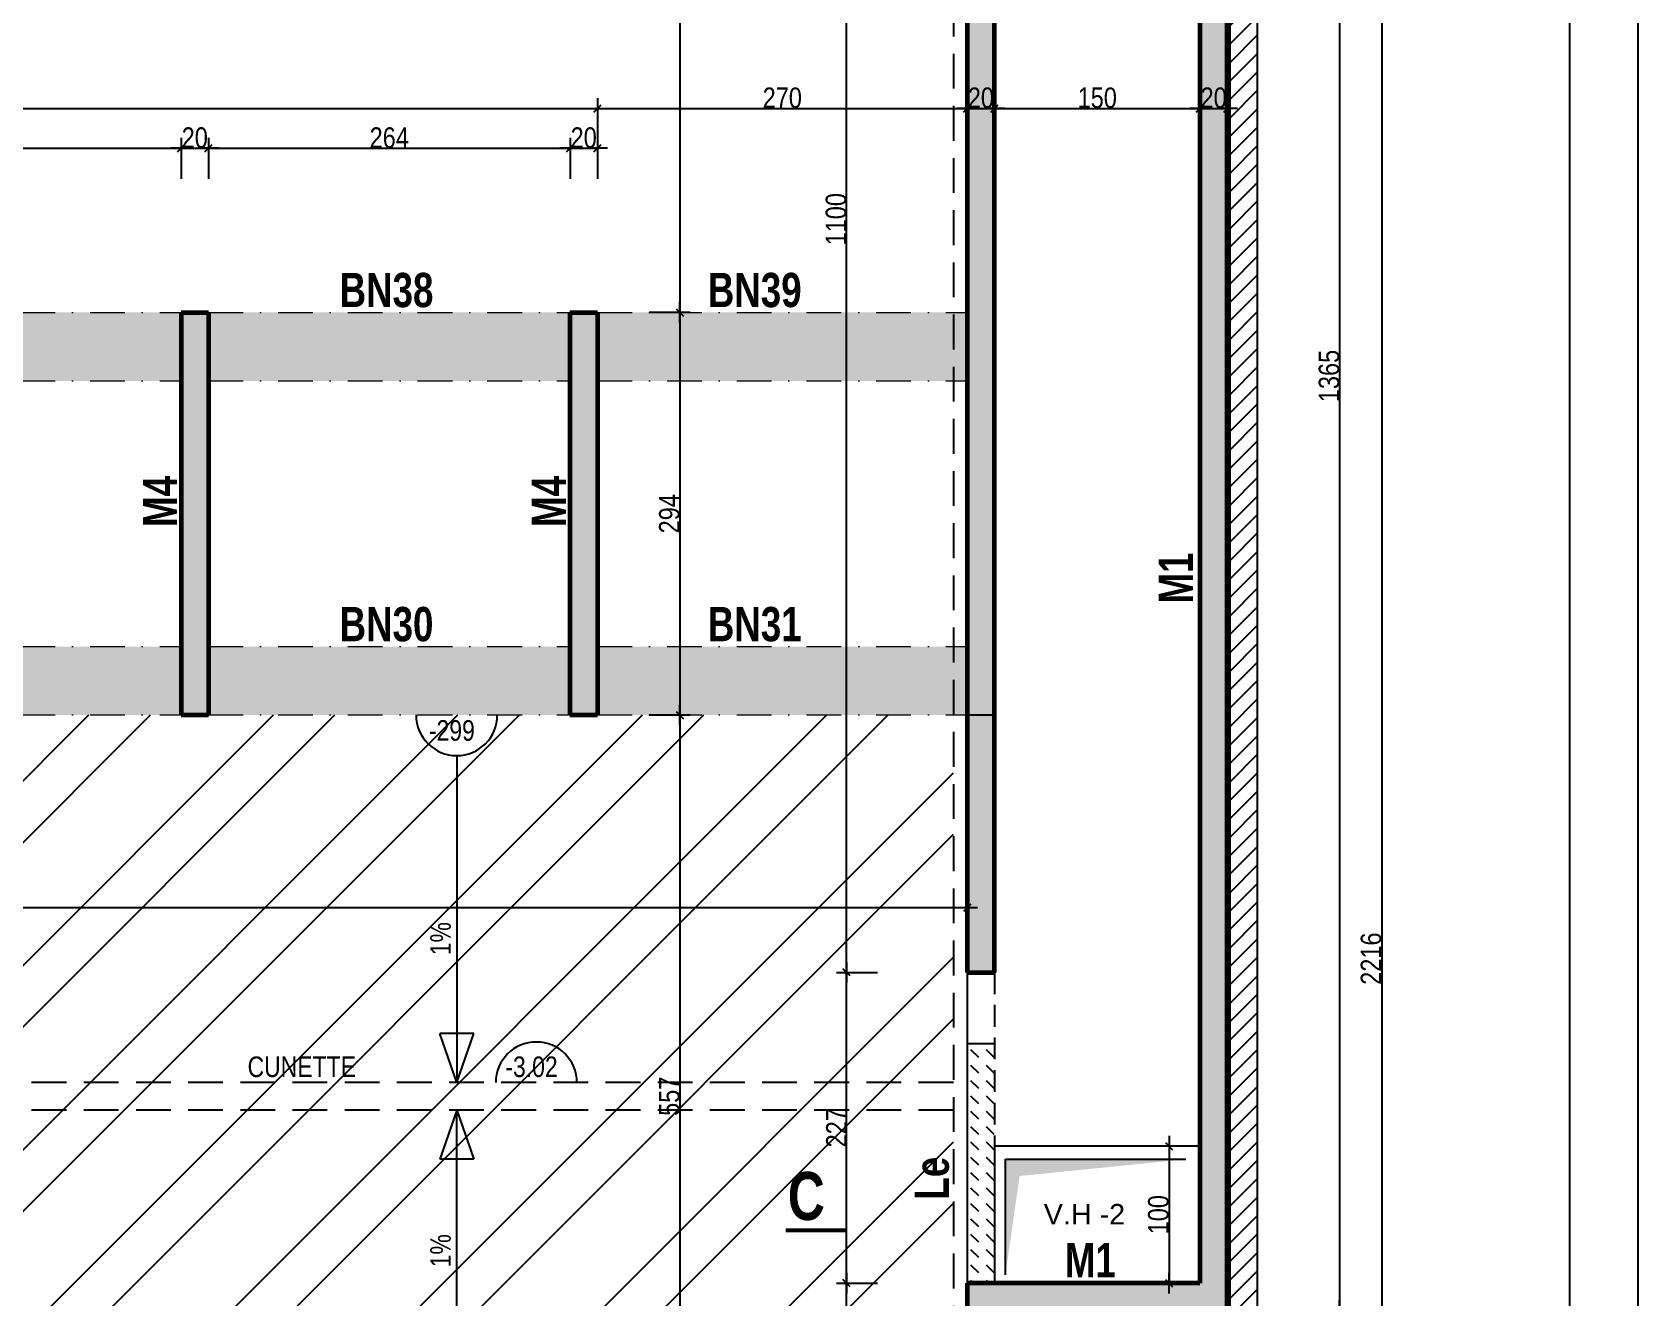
# Model space of a CAD drawing. Header units: millimetres. Extents: x -1921 to 5237, y 0 to 8595.
# Drawn here: x 2846 to 4019, y 3271 to 4195 of the extents above; entities that cross this region are included whole.
import ezdxf
from ezdxf.enums import TextEntityAlignment as Align

# ---------------------------------------------------------------- set-up
doc = ezdxf.new("R2010")
doc.units = ezdxf.units.MM
for name, pattern in [('CACHE2', [4.7625, 3.175, -1.5875]), ('CACHEX2', [19.05, 12.7, -6.35]), ('TIRETPTX2', [50.8, 25.4, -12.7, 0, -12.7])]:
    doc.linetypes.add(name, pattern=pattern)
for name, color, linetype in [('01_Cad_2', 5, 'Continuous'), ('01_cote_gen', 4, 'Continuous'), ('01_linteaux', 2, 'Continuous'), ('01_murs_sup', 2, 'CACHEX2'), ('01_poch_BN', 9, 'Continuous'), ('01_poch_murs', 253, 'Continuous'), ('01_poch_poteaux', 250, 'Continuous'), ('01_texte', 230, 'Continuous'), ('AA_COTES', 2, 'Continuous')]:
    doc.layers.add(name, color=color, linetype=linetype)
doc.layers.add('01_murs_coup', color=5, linetype='Continuous', lineweight=60)
doc.layers.add('01_tram_axes', color=2, linetype='TIRETPTX2', lineweight=9)
doc.styles.add('ARIAL', font='arial.ttf')
doc.styles.add('impact', font='impact.ttf')
doc.styles.add('MATTE_TXT', font='arial.ttf')
doc.styles.add('STYLE2', font='ARIALN.TTF')
doc.dimstyles.new('JB50', dxfattribs={"dimscale": 0.1, "dimtxt": 150, "dimasz": 15, "dimexe": 0.1, "dimexo": 0.1, "dimgap": 0.09, "dimtad": 1, "dimdec": 1, "dimdsep": 46, "dimtxsty": 'STYLE2', "dimblk1": 'BOND_G', "dimblk2": 'BOND_D', "dimsah": 1, "dimcen": 1.5, "dimdle": 0.01, "dimse1": 1, "dimse2": 1, "dimclrd": 4, "dimclre": 2, "dimclrt": 6, "dimazin": 2, "dimtfac": 2.333333, "dimtdec": 1, "dimtix": 1, "dimtmove": 2, "dimatfit": 3, "dimldrblk": 'BOND_G', "dimfxl": 1, "dimtolj": 1, "dimtzin": 0, "dimarcsym": 0})
pattern_1 = [(135, (-40566.9674, 43643.463), (-11.2253202, 9e-16), [7.9375, -7.9375])]

# ---------------------------------------------------------------- blocks, each defined once
blk = doc.blocks.new('BOND_G')
at = {"layer": 'AA_COTES', "color": 0}
for p, q in [((0, -5), (0, 15)), ((5, 0), (-5, 0)), ((1.77, 1.77), (-1.77, -1.77))]:
    blk.add_line(p, q, dxfattribs=at)
blk = doc.blocks.new('BOND_D')
at = {"layer": 'AA_COTES', "color": 0}
for p, q in [((5, 0), (-5, 0)), ((-1.77, -1.77), (1.77, 1.77)), ((0, 5), (0, -15))]:
    blk.add_line(p, q, dxfattribs=at)
blk = doc.blocks.new('*D188')
at = {"layer": '01_cote_gen', "color": 4, "lineweight": -2, "transparency": 16777216}
blk.add_line((2686.4, 4109.8), (2953.4, 4109.8), dxfattribs=at)
at = {"layer": 'DEFPOINTS', "color": 0}
for p in [(2954.9, 4109.8), (2684.9, 4088.5), (2954.9, 4088.4)]:
    blk.add_point(p, dxfattribs=at)
at = {"layer": '01_cote_gen', "color": 4, "lineweight": -2, "transparency": 16777216, "xscale": 1.5, "yscale": 1.5, "zscale": 1.5, "rotation": 180}
blk.add_blockref('BOND_G', (2684.9, 4109.8), dxfattribs=at)
at = {"layer": '01_cote_gen', "color": 4, "lineweight": -2, "transparency": 16777216, "xscale": 1.5, "yscale": 1.5, "zscale": 1.5}
blk.add_blockref('BOND_D', (2954.9, 4109.8), dxfattribs=at)
at = {"layer": '01_cote_gen', "color": 6, "transparency": 16777216, "insert": (2819.9, 4117.4), "char_height": 15, "attachment_point": 5, "style": 'STYLE2'}
blk.add_mtext('\\A1;270', dxfattribs=at)
blk = doc.blocks.new('*D189')
at = {"layer": '01_cote_gen', "color": 4, "lineweight": -2, "transparency": 16777216}
blk.add_line((2956.4, 4109.8), (2973.4, 4109.8), dxfattribs=at)
at = {"layer": 'DEFPOINTS', "color": 0}
for p in [(2974.9, 4109.8), (2954.9, 4088.4), (2974.9, 4088.4)]:
    blk.add_point(p, dxfattribs=at)
at = {"layer": '01_cote_gen', "color": 4, "lineweight": -2, "transparency": 16777216, "xscale": 1.5, "yscale": 1.5, "zscale": 1.5, "rotation": 180}
blk.add_blockref('BOND_G', (2954.9, 4109.8), dxfattribs=at)
at = {"layer": '01_cote_gen', "color": 4, "lineweight": -2, "transparency": 16777216, "xscale": 1.5, "yscale": 1.5, "zscale": 1.5}
blk.add_blockref('BOND_D', (2974.9, 4109.8), dxfattribs=at)
at = {"layer": '01_cote_gen', "color": 6, "transparency": 16777216, "insert": (2964.9, 4117.4), "char_height": 15, "attachment_point": 5, "style": 'STYLE2'}
blk.add_mtext('\\A1;20', dxfattribs=at)
blk = doc.blocks.new('*D190')
at = {"layer": '01_cote_gen', "color": 4, "lineweight": -2, "transparency": 16777216}
blk.add_line((2976.4, 4109.8), (3237.4, 4109.8), dxfattribs=at)
at = {"layer": 'DEFPOINTS', "color": 0}
for p in [(3238.9, 4109.8), (2974.9, 4088.4), (3238.9, 4088.3)]:
    blk.add_point(p, dxfattribs=at)
at = {"layer": '01_cote_gen', "color": 4, "lineweight": -2, "transparency": 16777216, "xscale": 1.5, "yscale": 1.5, "zscale": 1.5, "rotation": 180}
blk.add_blockref('BOND_G', (2974.9, 4109.8), dxfattribs=at)
at = {"layer": '01_cote_gen', "color": 4, "lineweight": -2, "transparency": 16777216, "xscale": 1.5, "yscale": 1.5, "zscale": 1.5}
blk.add_blockref('BOND_D', (3238.9, 4109.8), dxfattribs=at)
at = {"layer": '01_cote_gen', "color": 6, "transparency": 16777216, "insert": (3106.9, 4117.4), "char_height": 15, "attachment_point": 5, "style": 'STYLE2'}
blk.add_mtext('\\A1;264', dxfattribs=at)
blk = doc.blocks.new('*D191')
at = {"layer": '01_cote_gen', "color": 4, "lineweight": -2, "transparency": 16777216}
blk.add_line((3240.4, 4109.8), (3257.4, 4109.8), dxfattribs=at)
at = {"layer": 'DEFPOINTS', "color": 0}
for p in [(3258.9, 4109.8), (3238.9, 4088.3), (3258.9, 4088.3)]:
    blk.add_point(p, dxfattribs=at)
at = {"layer": '01_cote_gen', "color": 4, "lineweight": -2, "transparency": 16777216, "xscale": 1.5, "yscale": 1.5, "zscale": 1.5, "rotation": 180}
blk.add_blockref('BOND_G', (3238.9, 4109.8), dxfattribs=at)
at = {"layer": '01_cote_gen', "color": 4, "lineweight": -2, "transparency": 16777216, "xscale": 1.5, "yscale": 1.5, "zscale": 1.5}
blk.add_blockref('BOND_D', (3258.9, 4109.8), dxfattribs=at)
at = {"layer": '01_cote_gen', "color": 6, "transparency": 16777216, "insert": (3248.9, 4117.4), "char_height": 15, "attachment_point": 5, "style": 'STYLE2'}
blk.add_mtext('\\A1;20', dxfattribs=at)
blk = doc.blocks.new('*D192')
at = {"layer": '01_cote_gen', "color": 4, "lineweight": -2, "transparency": 16777216}
blk.add_line((3260.4, 4138.8), (3527.4, 4138.8), dxfattribs=at)
at = {"layer": 'DEFPOINTS', "color": 0}
for p in [(3528.9, 4138.8), (3528.9, 4099.3), (3258.9, 3990.1)]:
    blk.add_point(p, dxfattribs=at)
at = {"layer": '01_cote_gen', "color": 4, "lineweight": -2, "transparency": 16777216, "xscale": 1.5, "yscale": 1.5, "zscale": 1.5, "rotation": 180}
blk.add_blockref('BOND_G', (3258.9, 4138.8), dxfattribs=at)
at = {"layer": '01_cote_gen', "color": 4, "lineweight": -2, "transparency": 16777216, "xscale": 1.5, "yscale": 1.5, "zscale": 1.5}
blk.add_blockref('BOND_D', (3528.9, 4138.8), dxfattribs=at)
at = {"layer": '01_cote_gen', "color": 6, "transparency": 16777216, "insert": (3393.9, 4146.5), "char_height": 15, "attachment_point": 5, "style": 'STYLE2'}
blk.add_mtext('\\A1;270', dxfattribs=at)
blk = doc.blocks.new('*D193')
at = {"layer": '01_cote_gen', "color": 4, "lineweight": -2, "transparency": 16777216}
blk.add_line((3530.4, 4138.8), (3547.4, 4138.8), dxfattribs=at)
at = {"layer": 'DEFPOINTS', "color": 0}
for p in [(3548.9, 4138.8), (3528.9, 4099.3), (3548.9, 4099.3)]:
    blk.add_point(p, dxfattribs=at)
at = {"layer": '01_cote_gen', "color": 4, "lineweight": -2, "transparency": 16777216, "xscale": 1.5, "yscale": 1.5, "zscale": 1.5, "rotation": 180}
blk.add_blockref('BOND_G', (3528.9, 4138.8), dxfattribs=at)
at = {"layer": '01_cote_gen', "color": 4, "lineweight": -2, "transparency": 16777216, "xscale": 1.5, "yscale": 1.5, "zscale": 1.5}
blk.add_blockref('BOND_D', (3548.9, 4138.8), dxfattribs=at)
at = {"layer": '01_cote_gen', "color": 6, "transparency": 16777216, "insert": (3538.9, 4146.5), "char_height": 15, "attachment_point": 5, "style": 'STYLE2'}
blk.add_mtext('\\A1;20', dxfattribs=at)
blk = doc.blocks.new('*D194')
at = {"layer": '01_cote_gen', "color": 4, "lineweight": -2, "transparency": 16777216}
blk.add_line((3550.4, 4138.8), (3697.4, 4138.8), dxfattribs=at)
at = {"layer": 'DEFPOINTS', "color": 0}
for p in [(3698.9, 4138.8), (3548.9, 4099.3), (3698.9, 4099.3)]:
    blk.add_point(p, dxfattribs=at)
at = {"layer": '01_cote_gen', "color": 4, "lineweight": -2, "transparency": 16777216, "xscale": 1.5, "yscale": 1.5, "zscale": 1.5, "rotation": 180}
blk.add_blockref('BOND_G', (3548.9, 4138.8), dxfattribs=at)
at = {"layer": '01_cote_gen', "color": 4, "lineweight": -2, "transparency": 16777216, "xscale": 1.5, "yscale": 1.5, "zscale": 1.5}
blk.add_blockref('BOND_D', (3698.9, 4138.8), dxfattribs=at)
at = {"layer": '01_cote_gen', "color": 6, "transparency": 16777216, "insert": (3623.9, 4146.5), "char_height": 15, "attachment_point": 5, "style": 'STYLE2'}
blk.add_mtext('\\A1;150', dxfattribs=at)
blk = doc.blocks.new('*D195')
at = {"layer": '01_cote_gen', "color": 4, "lineweight": -2, "transparency": 16777216}
blk.add_line((3700.4, 4138.8), (3717.4, 4138.8), dxfattribs=at)
at = {"layer": 'DEFPOINTS', "color": 0}
for p in [(3718.9, 4138.8), (3698.9, 4099.3), (3718.9, 4099.3)]:
    blk.add_point(p, dxfattribs=at)
at = {"layer": '01_cote_gen', "color": 4, "lineweight": -2, "transparency": 16777216, "xscale": 1.5, "yscale": 1.5, "zscale": 1.5, "rotation": 180}
blk.add_blockref('BOND_G', (3698.9, 4138.8), dxfattribs=at)
at = {"layer": '01_cote_gen', "color": 4, "lineweight": -2, "transparency": 16777216, "xscale": 1.5, "yscale": 1.5, "zscale": 1.5}
blk.add_blockref('BOND_D', (3718.9, 4138.8), dxfattribs=at)
at = {"layer": '01_cote_gen', "color": 6, "transparency": 16777216, "insert": (3708.9, 4146.5), "char_height": 15, "attachment_point": 5, "style": 'STYLE2'}
blk.add_mtext('\\A1;20', dxfattribs=at)
blk = doc.blocks.new('*D199')
at = {"layer": '01_cote_gen', "color": 4, "lineweight": -2, "transparency": 16777216}
blk.add_line((1169.4, 4138.8), (3527.4, 4138.8), dxfattribs=at)
at = {"layer": 'DEFPOINTS', "color": 0}
for p in [(1167.9, 4177.6), (3528.9, 4177.6), (3528.9, 4138.8)]:
    blk.add_point(p, dxfattribs=at)
at = {"layer": '01_cote_gen', "color": 4, "lineweight": -2, "transparency": 16777216, "xscale": 1.5, "yscale": 1.5, "zscale": 1.5, "rotation": 180}
blk.add_blockref('BOND_G', (1167.9, 4138.8), dxfattribs=at)
at = {"layer": '01_cote_gen', "color": 4, "lineweight": -2, "transparency": 16777216, "xscale": 1.5, "yscale": 1.5, "zscale": 1.5}
blk.add_blockref('BOND_D', (3528.9, 4138.8), dxfattribs=at)
at = {"layer": '01_cote_gen', "color": 6, "transparency": 16777216, "insert": (2348.4, 4146.5), "char_height": 15, "attachment_point": 5, "style": 'STYLE2'}
blk.add_mtext('\\A1;2361', dxfattribs=at)
blk = doc.blocks.new('*D265')
at = {"layer": '01_cote_gen', "color": 4, "lineweight": -2, "transparency": 16777216}
blk.add_line((3527.4, 3555.1), (823.4, 3555.1), dxfattribs=at)
at = {"layer": 'DEFPOINTS', "color": 0}
for p in [(3528.9, 3584.1), (821.9, 3567.1), (821.9, 3555.1)]:
    blk.add_point(p, dxfattribs=at)
at = {"layer": '01_cote_gen', "color": 4, "lineweight": -2, "transparency": 16777216, "xscale": 1.5, "yscale": 1.5, "zscale": 1.5, "rotation": 180}
blk.add_blockref('BOND_D', (821.9, 3555.1), dxfattribs=at)
at = {"layer": '01_cote_gen', "color": 4, "lineweight": -2, "transparency": 16777216, "xscale": 1.5, "yscale": 1.5, "zscale": 1.5}
blk.add_blockref('BOND_G', (3528.9, 3555.1), dxfattribs=at)
at = {"layer": '01_cote_gen', "color": 6, "transparency": 16777216, "insert": (2175.4, 3562.8), "char_height": 15, "attachment_point": 5, "style": 'STYLE2'}
blk.add_mtext('\\A1;2707', dxfattribs=at)
blk = doc.blocks.new('*D269')
at = {"layer": '01_cote_gen', "color": 4, "lineweight": -2, "transparency": 16777216}
blk.add_line((3717.4, 3215.6), (3550.4, 3215.6), dxfattribs=at)
at = {"layer": 'DEFPOINTS', "color": 0}
for p in [(3718.9, 3281.2), (3548.9, 3238.7), (3548.9, 3215.6)]:
    blk.add_point(p, dxfattribs=at)
at = {"layer": '01_cote_gen', "color": 4, "lineweight": -2, "transparency": 16777216, "xscale": 1.5, "yscale": 1.5, "zscale": 1.5, "rotation": 180}
blk.add_blockref('BOND_D', (3548.9, 3215.6), dxfattribs=at)
at = {"layer": '01_cote_gen', "color": 4, "lineweight": -2, "transparency": 16777216, "xscale": 1.5, "yscale": 1.5, "zscale": 1.5}
blk.add_blockref('BOND_G', (3718.9, 3215.6), dxfattribs=at)
at = {"layer": '01_cote_gen', "color": 6, "transparency": 16777216, "insert": (3633.9, 3223.2), "char_height": 15, "attachment_point": 5, "style": 'STYLE2'}
blk.add_mtext('\\A1;170', dxfattribs=at)
blk = doc.blocks.new('*D296')
at = {"layer": '01_cote_gen', "color": 4, "lineweight": -2, "transparency": 16777216}
blk.add_line((3800.9, 4624.3), (3800.9, 3262.4), dxfattribs=at)
at = {"layer": 'DEFPOINTS', "color": 0}
for p in [(3718.9, 4625.8), (3718.9, 3260.9), (3800.9, 3260.9)]:
    blk.add_point(p, dxfattribs=at)
at = {"layer": '01_cote_gen', "color": 4, "lineweight": -2, "transparency": 16777216, "xscale": 1.5, "yscale": 1.5, "zscale": 1.5}
for name, p, rotation in [('BOND_G', (3800.9, 4625.8), 90), ('BOND_D', (3800.9, 3260.9), 270)]:
    blk.add_blockref(name, p, dxfattribs=dict(at, rotation=rotation))
at = {"layer": '01_cote_gen', "color": 6, "transparency": 16777216, "insert": (3793.2, 3943.4), "char_height": 15, "attachment_point": 5, "rotation": 90, "style": 'STYLE2'}
blk.add_mtext('\\A1;1365', dxfattribs=at)
blk = doc.blocks.new('*D298')
at = {"layer": '01_cote_gen', "color": 4, "lineweight": -2, "transparency": 16777216}
blk.add_line((3831.6, 4624.3), (3831.6, 2411.4), dxfattribs=at)
at = {"layer": 'DEFPOINTS', "color": 0}
for p in [(3629.2, 4625.8), (3778.4, 2409.9), (3831.6, 2409.9)]:
    blk.add_point(p, dxfattribs=at)
at = {"layer": '01_cote_gen', "color": 4, "lineweight": -2, "transparency": 16777216, "xscale": 1.5, "yscale": 1.5, "zscale": 1.5}
for name, p, rotation in [('BOND_G', (3831.6, 4625.8), 90), ('BOND_D', (3831.6, 2409.9), 270)]:
    blk.add_blockref(name, p, dxfattribs=dict(at, rotation=rotation))
at = {"layer": '01_cote_gen', "color": 6, "transparency": 16777216, "insert": (3823.9, 3517.9), "char_height": 15, "attachment_point": 5, "rotation": 90, "style": 'STYLE2'}
blk.add_mtext('\\A1;2216', dxfattribs=at)
blk = doc.blocks.new('*D352')
at = {"layer": '01_cote_gen', "color": 4, "lineweight": -2, "transparency": 16777216}
blk.add_line((3319.1, 4606.3), (3319.1, 3991.3), dxfattribs=at)
at = {"layer": 'DEFPOINTS', "color": 0}
for p in [(3305.6, 4607.8), (3258.9, 3989.8), (3319.1, 3989.8)]:
    blk.add_point(p, dxfattribs=at)
at = {"layer": '01_cote_gen', "color": 4, "lineweight": -2, "transparency": 16777216, "xscale": 1.5, "yscale": 1.5, "zscale": 1.5}
for name, p, rotation in [('BOND_G', (3319.1, 4607.8), 90), ('BOND_D', (3319.1, 3989.8), 270)]:
    blk.add_blockref(name, p, dxfattribs=dict(at, rotation=rotation))
at = {"layer": '01_cote_gen', "color": 6, "transparency": 16777216, "insert": (3311.5, 4298.8), "char_height": 15, "attachment_point": 5, "rotation": 90, "style": 'STYLE2'}
blk.add_mtext('\\A1;618', dxfattribs=at)
blk = doc.blocks.new('*D353')
at = {"layer": '01_cote_gen', "color": 4, "lineweight": -2, "transparency": 16777216}
blk.add_line((3319.1, 3988.3), (3319.1, 3697.3), dxfattribs=at)
at = {"layer": 'DEFPOINTS', "color": 0}
for p in [(3258.9, 3989.8), (3258.9, 3695.8), (3319.1, 3695.8)]:
    blk.add_point(p, dxfattribs=at)
at = {"layer": '01_cote_gen', "color": 4, "lineweight": -2, "transparency": 16777216, "xscale": 1.5, "yscale": 1.5, "zscale": 1.5}
for name, p, rotation in [('BOND_G', (3319.1, 3989.8), 90), ('BOND_D', (3319.1, 3695.8), 270)]:
    blk.add_blockref(name, p, dxfattribs=dict(at, rotation=rotation))
at = {"layer": '01_cote_gen', "color": 6, "transparency": 16777216, "insert": (3311.5, 3842.8), "char_height": 15, "attachment_point": 5, "rotation": 90, "style": 'STYLE2'}
blk.add_mtext('\\A1;294', dxfattribs=at)
blk = doc.blocks.new('*D354')
at = {"layer": '01_cote_gen', "color": 4, "lineweight": -2, "transparency": 16777216}
blk.add_line((3319.1, 3694.3), (3319.1, 3140.4), dxfattribs=at)
at = {"layer": 'DEFPOINTS', "color": 0}
for p in [(3258.9, 3695.8), (3258.9, 3138.9), (3319.1, 3138.9)]:
    blk.add_point(p, dxfattribs=at)
at = {"layer": '01_cote_gen', "color": 4, "lineweight": -2, "transparency": 16777216, "xscale": 1.5, "yscale": 1.5, "zscale": 1.5}
for name, p, rotation in [('BOND_G', (3319.1, 3695.8), 90), ('BOND_D', (3319.1, 3138.9), 270)]:
    blk.add_blockref(name, p, dxfattribs=dict(at, rotation=rotation))
at = {"layer": '01_cote_gen', "color": 6, "transparency": 16777216, "insert": (3311.5, 3417.4), "char_height": 15, "attachment_point": 5, "rotation": 90, "style": 'STYLE2'}
blk.add_mtext('\\A1;557', dxfattribs=at)
blk = doc.blocks.new('*D358')
at = {"layer": '01_cote_gen', "color": 4, "lineweight": -2, "transparency": 16777216}
blk.add_line((3440.9, 2431.4), (3440.9, 3279.4), dxfattribs=at)
at = {"layer": 'DEFPOINTS', "color": 0}
for p in [(3440.9, 3280.9), (3528.9, 3280.9), (3528.9, 2429.9)]:
    blk.add_point(p, dxfattribs=at)
at = {"layer": '01_cote_gen', "color": 4, "lineweight": -2, "transparency": 16777216, "xscale": 1.5, "yscale": 1.5, "zscale": 1.5}
for name, p, rotation in [('BOND_D', (3440.9, 3280.9), 90), ('BOND_G', (3440.9, 2429.9), 270)]:
    blk.add_blockref(name, p, dxfattribs=dict(at, rotation=rotation))
at = {"layer": '01_cote_gen', "color": 6, "transparency": 16777216, "insert": (3433.2, 2855.4), "char_height": 15, "attachment_point": 5, "rotation": 90, "style": 'STYLE2'}
blk.add_mtext('\\A1;851', dxfattribs=at)
blk = doc.blocks.new('*D359')
at = {"layer": '01_cote_gen', "color": 4, "lineweight": -2, "transparency": 16777216}
blk.add_line((3440.9, 3282.4), (3440.9, 3506.4), dxfattribs=at)
at = {"layer": 'DEFPOINTS', "color": 0}
for p in [(3440.9, 3507.9), (3548.9, 3507.9), (3528.9, 3280.9)]:
    blk.add_point(p, dxfattribs=at)
at = {"layer": '01_cote_gen', "color": 4, "lineweight": -2, "transparency": 16777216, "xscale": 1.5, "yscale": 1.5, "zscale": 1.5}
for name, p, rotation in [('BOND_D', (3440.9, 3507.9), 90), ('BOND_G', (3440.9, 3280.9), 270)]:
    blk.add_blockref(name, p, dxfattribs=dict(at, rotation=rotation))
at = {"layer": '01_cote_gen', "color": 6, "transparency": 16777216, "insert": (3433.4, 3394.4), "char_height": 15, "attachment_point": 5, "rotation": 90, "style": 'STYLE2'}
blk.add_mtext('\\A1;227', dxfattribs=at)
blk = doc.blocks.new('*D360')
at = {"layer": '01_cote_gen', "color": 4, "lineweight": -2, "transparency": 16777216}
blk.add_line((3440.9, 3509.4), (3440.9, 4606.3), dxfattribs=at)
at = {"layer": 'DEFPOINTS', "color": 0}
for p in [(3440.9, 4607.8), (3528.9, 4607.8), (3548.9, 3507.9)]:
    blk.add_point(p, dxfattribs=at)
at = {"layer": '01_cote_gen', "color": 4, "lineweight": -2, "transparency": 16777216, "xscale": 1.5, "yscale": 1.5, "zscale": 1.5}
for name, p, rotation in [('BOND_D', (3440.9, 4607.8), 90), ('BOND_G', (3440.9, 3507.9), 270)]:
    blk.add_blockref(name, p, dxfattribs=dict(at, rotation=rotation))
at = {"layer": '01_cote_gen', "color": 6, "transparency": 16777216, "insert": (3433.2, 4057.9), "char_height": 15, "attachment_point": 5, "rotation": 90, "style": 'STYLE2'}
blk.add_mtext('\\A1;1100', dxfattribs=at)
blk = doc.blocks.new('*D665')
at = {"layer": '01_cote_gen', "color": 4, "lineweight": -2, "transparency": 16777216}
blk.add_line((3676.3, 3379.4), (3676.3, 3282.4), dxfattribs=at)
at = {"layer": 'DEFPOINTS', "color": 0}
for p in [(3663.7, 3380.9), (3673.8, 3280.9), (3676.3, 3280.9)]:
    blk.add_point(p, dxfattribs=at)
at = {"layer": '01_cote_gen', "color": 4, "lineweight": -2, "transparency": 16777216, "xscale": 1.5, "yscale": 1.5, "zscale": 1.5}
for name, p, rotation in [('BOND_G', (3676.3, 3380.9), 90), ('BOND_D', (3676.3, 3280.9), 270)]:
    blk.add_blockref(name, p, dxfattribs=dict(at, rotation=rotation))
at = {"layer": '01_cote_gen', "color": 6, "transparency": 16777216, "insert": (3668.6, 3330.9), "char_height": 15, "attachment_point": 5, "rotation": 90, "style": 'STYLE2'}
blk.add_mtext('\\A1;100', dxfattribs=at)

msp = doc.modelspace()

# ---------------------------------------------------------------- hatches: boundary and pattern name
at = {"layer": '01_murs_sup', "ltscale": 2}
h = msp.add_hatch(dxfattribs=at)
h.set_pattern_fill('DASH', color=256, scale=2.5, angle=135)
h.set_pattern_definition(pattern_1)
h.paths.add_polyline_path([(541.93, 3138.86), (521.93, 3138.86), (521.93, 3058.86), (541.93, 3058.86)])
h.paths.add_polyline_path([(839.93, 3138.86), (821.93, 3138.86), (821.93, 2409.86), (3548.89, 2409.86), (3548.89, 3260.88), (3718.88, 3260.88), (3718.88, 4625.85), (3698.88, 4625.85), (3698.88, 4607.85), (3698.88, 3280.88), (3528.89, 3280.88), (3528.89, 2429.86), (1189.92, 2429.86), (1189.92, 3138.86), (1169.92, 3138.86), (1169.92, 2429.86), (839.93, 2429.86)])
h.paths.add_polyline_path([(3695.76, 4130.92), (3722.37, 4130.92), (3722.37, 4162.15), (3695.76, 4162.15)], flags=9)
h.paths.add_polyline_path([(819.18, 2469.07), (836.24, 2469.07), (836.24, 2500.3), (819.18, 2500.3)], flags=9)
h.paths.add_polyline_path([(817.09, 2486.38), (843.7, 2486.38), (843.7, 2517.61), (817.09, 2517.61)], flags=9)
h.paths.add_polyline_path([(1166.8, 2486.38), (1193.41, 2486.38), (1193.41, 2517.61), (1166.8, 2517.61)], flags=25)
h.paths.add_polyline_path([(3525.76, 2486.38), (3552.38, 2486.38), (3552.38, 2517.61), (3525.76, 2517.61)], flags=25)
h = msp.add_hatch(dxfattribs=at)
h.set_pattern_fill('DASH', color=256, scale=2.5, angle=135)
h.set_pattern_definition(pattern_1)
h.paths.add_polyline_path([(839.92, 3859.87), (821.92, 3859.87), (821.92, 3638.87), (1022.92, 3638.87), (1022.92, 3695.86), (1042.51, 3695.86), (1042.51, 3713.86), (1022.92, 3713.86), (1022.92, 3940.86), (1004.92, 3940.86), (1004.92, 3656.87), (839.92, 3656.87)])
h.paths.add_polyline_path([(1167.89, 4607.85), (3528.89, 4607.85), (3528.89, 3695.84), (3548.89, 3695.84), (3548.89, 4607.85), (3548.89, 4625.85), (1149.91, 4625.85), (1149.91, 4067.85), (1004.92, 4067.85), (1004.92, 4042.85), (1022.92, 4042.85), (1022.92, 4049.85), (1149.91, 4049.85), (1149.91, 3713.86), (1142.92, 3713.86), (1142.92, 3695.86), (1167.89, 3695.86)])
h.paths.add_polyline_path([(3525.76, 4130.92), (3552.38, 4130.92), (3552.38, 4162.15), (3525.76, 4162.15)], flags=9)
h.paths.add_polyline_path([(2210.29, 4610.85), (2210.29, 4627.91), (2179.07, 4627.91), (2179.07, 4610.85)], flags=9)
h.paths.add_polyline_path([(1782.36, 4611.05), (1782.36, 4628.1), (1751.13, 4628.1), (1751.13, 4611.05)], flags=9)
h = msp.add_hatch(dxfattribs=at)
h.set_pattern_fill('DASH', color=256, scale=2.5, angle=135)
h.set_pattern_definition(pattern_1)
h.paths.add_polyline_path([(1537.89, 3989.84), (1517.89, 3989.84), (1517.89, 3695.84), (1537.89, 3695.84)])
h.paths.add_polyline_path([(1820.89, 3989.84), (1800.89, 3989.84), (1800.89, 3695.84), (1820.89, 3695.84)])
h.paths.add_polyline_path([(2110.89, 3989.84), (2090.89, 3989.84), (2090.89, 3695.84), (2110.89, 3695.84)])
h.paths.add_polyline_path([(2400.89, 3989.84), (2380.89, 3989.84), (2380.89, 3695.84), (2400.89, 3695.84)])
h.paths.add_polyline_path([(2684.89, 3989.84), (2664.89, 3989.84), (2664.89, 3695.84), (2684.89, 3695.84)])
h.paths.add_polyline_path([(2974.89, 3989.84), (2954.89, 3989.84), (2954.89, 3695.84), (2974.89, 3695.84)])
h.paths.add_polyline_path([(3258.89, 3989.84), (3238.89, 3989.84), (3238.89, 3695.84), (3258.89, 3695.84)])
h = msp.add_hatch(dxfattribs=at)
h.set_pattern_fill('DASH', color=256, scale=2.5, angle=135)
h.set_pattern_definition(pattern_1)
h.paths.add_polyline_path([(3548.89, 3455.84), (3528.89, 3455.84), (3528.89, 3280.88), (3548.89, 3280.88)])
at = {"layer": '01_poch_BN'}
h = msp.add_hatch(dxfattribs=at)
h.set_pattern_fill('ANSI31', color=256, scale=3)
h.set_pattern_definition([(45, (-40566.967, 43643.463), (-6.7351921, 6.7351921), [])])
h.paths.add_polyline_path([(3570.89, 3238.88), (3740.88, 3238.88), (3740.88, 4634.27), (3720.88, 4634.27), (3720.88, 3258.88), (3550.89, 3258.88), (3550.89, 2407.86), (-92.65, 2407.86), (-595.2, 1871.58), (-580.6, 1857.91), (-83.98, 2387.86), (3570.89, 2387.86)])
h.paths.add_polyline_path([(3550.98, 3182.87), (3577.6, 3182.87), (3577.6, 3214.1), (3550.98, 3214.1)], flags=16)
at = {"layer": '01_poch_BN', "ltscale": 2}
h = msp.add_hatch(color=256, dxfattribs=at)
h.dxf.hatch_style = 1
h.paths.add_polyline_path([(1517.89, 3989.84), (1167.89, 3989.84), (1167.89, 3939.84), (1517.89, 3939.84)])
h.paths.add_polyline_path([(1800.89, 3989.84), (1537.89, 3989.84), (1537.89, 3939.84), (1800.89, 3939.84)])
h.paths.add_polyline_path([(2090.89, 3989.84), (1820.89, 3989.84), (1820.89, 3939.84), (2090.89, 3939.84)])
h.paths.add_polyline_path([(2380.89, 3989.84), (2110.89, 3989.84), (2110.89, 3939.84), (2380.89, 3939.84)])
h.paths.add_polyline_path([(2664.89, 3989.84), (2400.89, 3989.84), (2400.89, 3939.84), (2664.89, 3939.84)])
h.paths.add_polyline_path([(2954.89, 3989.84), (2684.89, 3989.84), (2684.89, 3939.84), (2954.89, 3939.84)])
h.paths.add_polyline_path([(3238.89, 3989.84), (2974.89, 3989.84), (2974.89, 3939.84), (3238.89, 3939.84)])
h.paths.add_polyline_path([(3528.89, 3989.84), (3258.89, 3989.84), (3258.89, 3939.84), (3528.89, 3939.84)])
h = msp.add_hatch(color=256, dxfattribs=at)
h.dxf.hatch_style = 1
h.paths.add_polyline_path([(1517.89, 3745.84), (1167.89, 3745.84), (1167.89, 3695.84), (1517.89, 3695.84)])
h.paths.add_polyline_path([(1800.89, 3745.84), (1537.89, 3745.84), (1537.89, 3695.84), (1800.89, 3695.84)])
h.paths.add_polyline_path([(2090.89, 3745.84), (1820.89, 3745.84), (1820.89, 3695.84), (2090.89, 3695.84)])
h.paths.add_polyline_path([(2380.89, 3745.84), (2110.89, 3745.84), (2110.89, 3695.84), (2380.89, 3695.84)])
h.paths.add_polyline_path([(2664.89, 3745.84), (2400.89, 3745.84), (2400.89, 3695.84), (2664.89, 3695.84)])
h.paths.add_polyline_path([(2954.89, 3745.84), (2684.89, 3745.84), (2684.89, 3695.84), (2954.89, 3695.84)])
h.paths.add_polyline_path([(3238.89, 3745.84), (2974.89, 3745.84), (2974.89, 3695.84), (3238.89, 3695.84)])
h.paths.add_polyline_path([(3528.89, 3745.84), (3258.89, 3745.84), (3258.89, 3695.84), (3528.89, 3695.84)])
at = {"layer": '01_poch_murs'}
h = msp.add_hatch(color=256, dxfattribs=at)
h.dxf.hatch_style = 1
h.paths.add_polyline_path([(3548.89, 4445.31), (3528.89, 4445.31), (3528.89, 4395.31), (3548.89, 4395.31)])
h.paths.add_polyline_path([(3718.88, 4445.31), (3698.88, 4445.31), (3698.88, 4395.31), (3718.88, 4395.31)])
h.paths.add_polyline_path([(3718.88, 4395.31), (3698.88, 4395.31), (3698.88, 3280.88), (3528.89, 3280.88), (3528.89, 2429.86), (1189.92, 2429.86), (1189.92, 3138.86), (1169.92, 3138.86), (1169.92, 2429.86), (839.93, 2429.86), (839.93, 3138.86), (821.93, 3138.86), (821.93, 2409.86), (3548.89, 2409.86), (3548.89, 3260.88), (3718.88, 3260.88)])
h.paths.add_polyline_path([(3548.89, 4395.31), (3528.89, 4395.31), (3528.89, 3507.88), (3548.89, 3507.88)], flags=17)
h = msp.add_hatch(dxfattribs=at)
h.set_pattern_fill('ANSI32', color=256, scale=10)
h.paths.add_polyline_path([(819.92, 3638.87), (483.92, 3638.87), (483.92, 3695.88), (439.92, 3695.88), (292.92, 3695.88), (234.92, 3695.88), (-25.08, 3695.88), (-45.08, 3695.88), (-305.08, 3695.88), (-325.08, 3695.88), (-585.08, 3695.88), (-585.08, 3642.92), (-585.08, 3540.92), (-585.08, 3468.92), (-585.08, 3427.35), (819.92, 3427.35)])
h.paths.add_polyline_path([(3518.89, 3407.35), (821.92, 3407.35), (821.93, 3138.86), (839.93, 3138.86), (1169.92, 3138.86), (1189.92, 3138.86), (1442.92, 3138.86), (1462.92, 3138.86), (1740.92, 3138.86), (1760.92, 3138.86), (2038.92, 3138.86), (2058.92, 3138.86), (2336.92, 3138.86), (2356.92, 3138.86), (2634.92, 3138.86), (2654.92, 3138.86), (2932.93, 3138.86), (2952.93, 3138.86), (3230.92, 3138.86), (3250.92, 3138.86), (3518.89, 3138.86)])
h.paths.add_polyline_path([(819.92, 3407.35), (-585.08, 3407.35), (-585.08, 3368.93), (-585.08, 3278.92), (-585.08, 3138.92), (-93.08, 3138.86), (-73.08, 3138.86), (186.92, 3138.86), (206.92, 3138.86), (521.93, 3138.86), (541.93, 3138.86), (801.93, 3138.86), (819.92, 3138.86)])
h.paths.add_polyline_path([(819.92, 3427.35), (-585.08, 3427.35), (-585.08, 3407.35), (819.92, 3407.35)])
h.paths.add_polyline_path([(3518.89, 3427.35), (821.92, 3427.35), (821.92, 3407.35), (3518.89, 3407.35)])
edge = h.paths.add_edge_path()
edge.add_arc((1729.7, 3492.8), 30.98, 0, 360)
h.paths.add_polyline_path([(3518.89, 3695.84), (3258.89, 3695.84), (3238.89, 3695.84), (2974.89, 3695.84), (2954.89, 3695.84), (2684.89, 3695.84), (2664.89, 3695.84), (2400.89, 3695.84), (2380.89, 3695.84), (2110.89, 3695.84), (2090.89, 3695.84), (1820.89, 3695.84), (1800.89, 3695.84), (1537.89, 3695.84), (1517.89, 3695.84), (1167.89, 3695.84), (1167.89, 3695.86), (1143.11, 3695.82), (1042.51, 3695.86), (1022.92, 3695.86), (1022.92, 3638.87), (821.92, 3638.87), (821.92, 3427.35), (3518.89, 3427.35)])
at = {"layer": '01_poch_poteaux'}
h = msp.add_hatch(color=256, dxfattribs=at)
h.dxf.hatch_style = 1
h.paths.add_polyline_path([(2974.89, 3989.84), (2954.89, 3989.84), (2954.89, 3695.84), (2974.89, 3695.84)])
h = msp.add_hatch(color=256, dxfattribs=at)
h.dxf.hatch_style = 1
h.paths.add_polyline_path([(3258.89, 3989.84), (3238.89, 3989.84), (3238.89, 3695.84), (3258.89, 3695.84)])

# ---------------------------------------------------------------- linework, layer by layer
at = {"layer": '01_Cad_2'}
msp.add_line((4018.68, 4899.27), (4018.68, 2184.27), dxfattribs=at)
at = {"layer": '01_Cad_2', "color": 2}
msp.add_line((3968.68, 4849.27), (3968.68, 2184.27), dxfattribs=at)
at = {"layer": '01_linteaux'}
for p, q in [((3720.88, 3258.88), (3720.88, 4634.27)), ((3740.88, 3238.88), (3740.88, 4634.27)), ((3528.89, 3507.88), (3528.89, 3280.88)), ((3698.88, 3380.88), (3548.89, 3380.88)), ((3548.89, 3380.88), (3548.89, 3280.88)), ((3556.81, 3286.98), (3556.81, 3371.37)), ((3556.81, 3371.37), (3688.52, 3371.37))]:
    msp.add_line(p, q, dxfattribs=at)
at = {"layer": '01_linteaux', "linetype": 'CACHE2', "ltscale": 5}
msp.add_line((3548.89, 3507.88), (3548.89, 3380.88), dxfattribs=at)
at = {"layer": '01_linteaux'}
for points in [[(3556.81, 3286.98), (3556.81, 3371.37), (3567.2, 3359.16)], [(3556.81, 3371.37), (3688.52, 3371.37), (3567.2, 3359.16)]]:
    msp.add_solid(points, dxfattribs=at)
at = {"layer": '01_murs_coup'}
for p, q in [((3718.88, 3260.88), (3718.88, 4625.85)), ((3528.89, 4607.85), (3528.89, 3507.88)), ((3548.89, 3507.88), (3548.89, 4607.85)), ((3698.88, 4607.85), (3698.88, 3280.88)), ((2954.89, 3989.84), (2954.89, 3695.84)), ((2954.89, 3989.84), (2974.89, 3989.84)), ((2974.89, 3989.84), (2974.89, 3695.84)), ((3238.89, 3989.84), (3238.89, 3695.84)), ((3238.89, 3989.84), (3258.89, 3989.84)), ((3258.89, 3989.84), (3258.89, 3695.84)), ((2954.89, 3695.84), (2974.89, 3695.84)), ((3238.89, 3695.84), (3258.89, 3695.84)), ((3528.89, 3507.88), (3548.89, 3507.88)), ((3698.88, 3280.88), (3528.89, 3280.88)), ((3528.89, 3280.88), (3528.89, 2429.86))]:
    msp.add_line(p, q, dxfattribs=at)
at = {"layer": '01_murs_sup', "ltscale": 2}
for p, q in [((3518.89, 4597.85), (3518.89, 2439.86)), ((3528.89, 3695.84), (3548.89, 3695.84)), ((3528.89, 3455.84), (3548.89, 3455.84)), ((3518.89, 3427.35), (-585.08, 3427.35)), ((3518.89, 3407.35), (-585.08, 3407.35))]:
    msp.add_line(p, q, dxfattribs=at)
at = {"layer": '01_texte'}
for p, q in [((3156.17, 3666.2), (3156.17, 3427.35)), ((3156.17, 3427.35), (3143.78, 3463.28)), ((3168.56, 3463.28), (3143.78, 3463.28)), ((3156.17, 3427.35), (3168.56, 3463.28)), ((3156.17, 3407.35), (3143.78, 3371.43)), ((3156.17, 3168.5), (3156.17, 3407.35)), ((3156.17, 3407.35), (3168.56, 3371.43)), ((3168.56, 3371.43), (3143.78, 3371.43))]:
    msp.add_line(p, q, dxfattribs=at)
at = {"layer": '01_texte', "const_width": 3}
msp.add_lwpolyline([(3440.72, 3319.43), (3396.47, 3319.43)], dxfattribs=at)
at = {"layer": '01_texte'}
for centre, start, end in [((3156.17, 3695.84), 180, 0), ((3214.32, 3427.35), 0, 180)]:
    msp.add_arc(centre, 29.64, start, end, dxfattribs=at)
at = {"layer": '01_tram_axes'}
for p, q in [((2684.89, 3989.84), (2954.89, 3989.84)), ((2974.89, 3989.84), (3238.89, 3989.84)), ((3258.89, 3989.84), (3528.89, 3989.84)), ((2684.89, 3939.84), (2954.89, 3939.84)), ((2974.89, 3939.84), (3238.89, 3939.84)), ((3258.89, 3939.84), (3528.89, 3939.84)), ((2684.89, 3745.84), (2954.89, 3745.84)), ((2974.89, 3745.84), (3238.89, 3745.84)), ((3258.89, 3745.84), (3528.89, 3745.84)), ((2684.89, 3695.84), (2954.89, 3695.84)), ((2974.89, 3695.84), (3238.89, 3695.84)), ((3258.89, 3695.84), (3528.89, 3695.84))]:
    msp.add_line(p, q, dxfattribs=at)

# ---------------------------------------------------------------- texts
at = {"layer": '01_texte', "style": 'impact'}
for s, p in [('BN38', (3104.89, 3986.22)), ('BN39', (3373.77, 3986.22)), ('BN30', (3104.89, 3742.22)), ('BN31', (3373.77, 3742.22)), ('M1', (3618.82, 3277.71))]:
    msp.add_text(s, height=25, dxfattribs=at).set_placement(p, align=Align.BOTTOM_CENTER)
for s, height, rotation, p in [('M4', 25, 90, (2959.5, 3851.78)), ('M4', 25, 90, (3243.5, 3851.78)), ('M1', 25, 90, (3701.26, 3795.82)), ('Le ', 25, 90, (3523.09, 3361.28)), ('C', 35, 0, (3411.46, 3316.58))]:
    msp.add_text(s, height=height, rotation=rotation, dxfattribs=at).set_placement(p, align=Align.BOTTOM_CENTER)
at = {"layer": '01_texte', "style": 'MATTE_TXT', "width": 0.8}
for s, p in [('-299', (3152.65, 3672.57)), ('CUNETTE', (3043.02, 3426.95)), ('-3.02', (3210.8, 3426.95))]:
    msp.add_text(s, height=15, dxfattribs=at).set_placement(p, align=Align.BOTTOM_CENTER)
for p in [(3156.33, 3532.53), (3156.33, 3304.56)]:
    msp.add_text('1%%%', height=15, rotation=90, dxfattribs=at).set_placement(p, align=Align.BOTTOM_CENTER)
at = {"layer": '01_texte', "style": 'ARIAL'}
msp.add_text('V.H -2', height=15, dxfattribs=at).set_placement((3584.84, 3323.76))

# ---------------------------------------------------------------- dimensions: what is measured, and where the dimension line sits
at = {"layer": '01_cote_gen'}
for base, p1, p2, picture, middle in [((3831.6, 2409.86), (3629.21, 4625.85), (3778.35, 2409.86), '*D298', (3823.93, 3517.86)), ((3800.85, 3260.88), (3718.88, 4625.85), (3718.88, 3260.88), '*D296', (3793.19, 3943.37)), ((3319.14, 3989.84), (3305.61, 4607.85), (3258.89, 3989.84), '*D352', (3311.47, 4298.85)), ((3440.9, 4607.85), (3548.89, 3507.88), (3528.89, 4607.85), '*D360', (3433.23, 4057.87)), ((3319.14, 3695.84), (3258.89, 3989.84), (3258.89, 3695.84), '*D353', (3311.47, 3842.84)), ((3319.14, 3138.86), (3258.89, 3695.84), (3258.89, 3138.86), '*D354', (3311.5, 3417.35)), ((3440.9, 3507.88), (3528.89, 3280.88), (3548.89, 3507.88), '*D359', (3433.36, 3394.38)), ((3676.28, 3280.88), (3663.7, 3380.88), (3673.76, 3280.88), '*D665', (3668.61, 3330.88)), ((3440.9, 3280.88), (3528.89, 2429.86), (3528.89, 3280.88), '*D358', (3433.23, 2855.37))]:
    dim = msp.add_linear_dim(base=base, p1=p1, p2=p2, angle=90, dimstyle='JB50', dxfattribs=at)
    dim.commit()
    dim.dimension.update_dxf_attribs({"geometry": picture, "text_midpoint": middle})
for base, p1, p2, picture, middle in [((3528.89, 4138.79), (1167.89, 4177.58), (3528.89, 4177.58), '*D199', (2348.39, 4146.45)), ((3528.89, 4138.79), (3258.89, 3990.09), (3528.89, 4099.25), '*D192', (3393.89, 4146.45)), ((3548.89, 4138.79), (3528.89, 4099.25), (3548.89, 4099.25), '*D193', (3538.89, 4146.45)), ((3698.88, 4138.79), (3548.89, 4099.25), (3698.88, 4099.25), '*D194', (3623.88, 4146.45)), ((3718.88, 4138.79), (3698.88, 4099.25), (3718.88, 4099.25), '*D195', (3708.88, 4146.45)), ((2954.89, 4109.75), (2684.89, 4088.51), (2954.89, 4088.36), '*D188', (2819.89, 4117.42)), ((2974.89, 4109.75), (2954.89, 4088.36), (2974.89, 4088.36), '*D189', (2964.89, 4117.42)), ((3238.89, 4109.75), (2974.89, 4088.36), (3238.89, 4088.29), '*D190', (3106.89, 4117.42)), ((3258.89, 4109.75), (3238.89, 4088.29), (3258.89, 4088.29), '*D191', (3248.89, 4117.42)), ((821.92, 3555.1), (3528.89, 3584.08), (821.92, 3567.1), '*D265', (2175.4, 3562.77)), ((3548.89, 3215.56), (3718.88, 3281.24), (3548.89, 3238.65), '*D269', (3633.88, 3223.23))]:
    dim = msp.add_linear_dim(base=base, p1=p1, p2=p2, dimstyle='JB50', dxfattribs=at)
    dim.commit()
    dim.dimension.update_dxf_attribs({"geometry": picture, "text_midpoint": middle})

doc.saveas('drawing.dxf')
